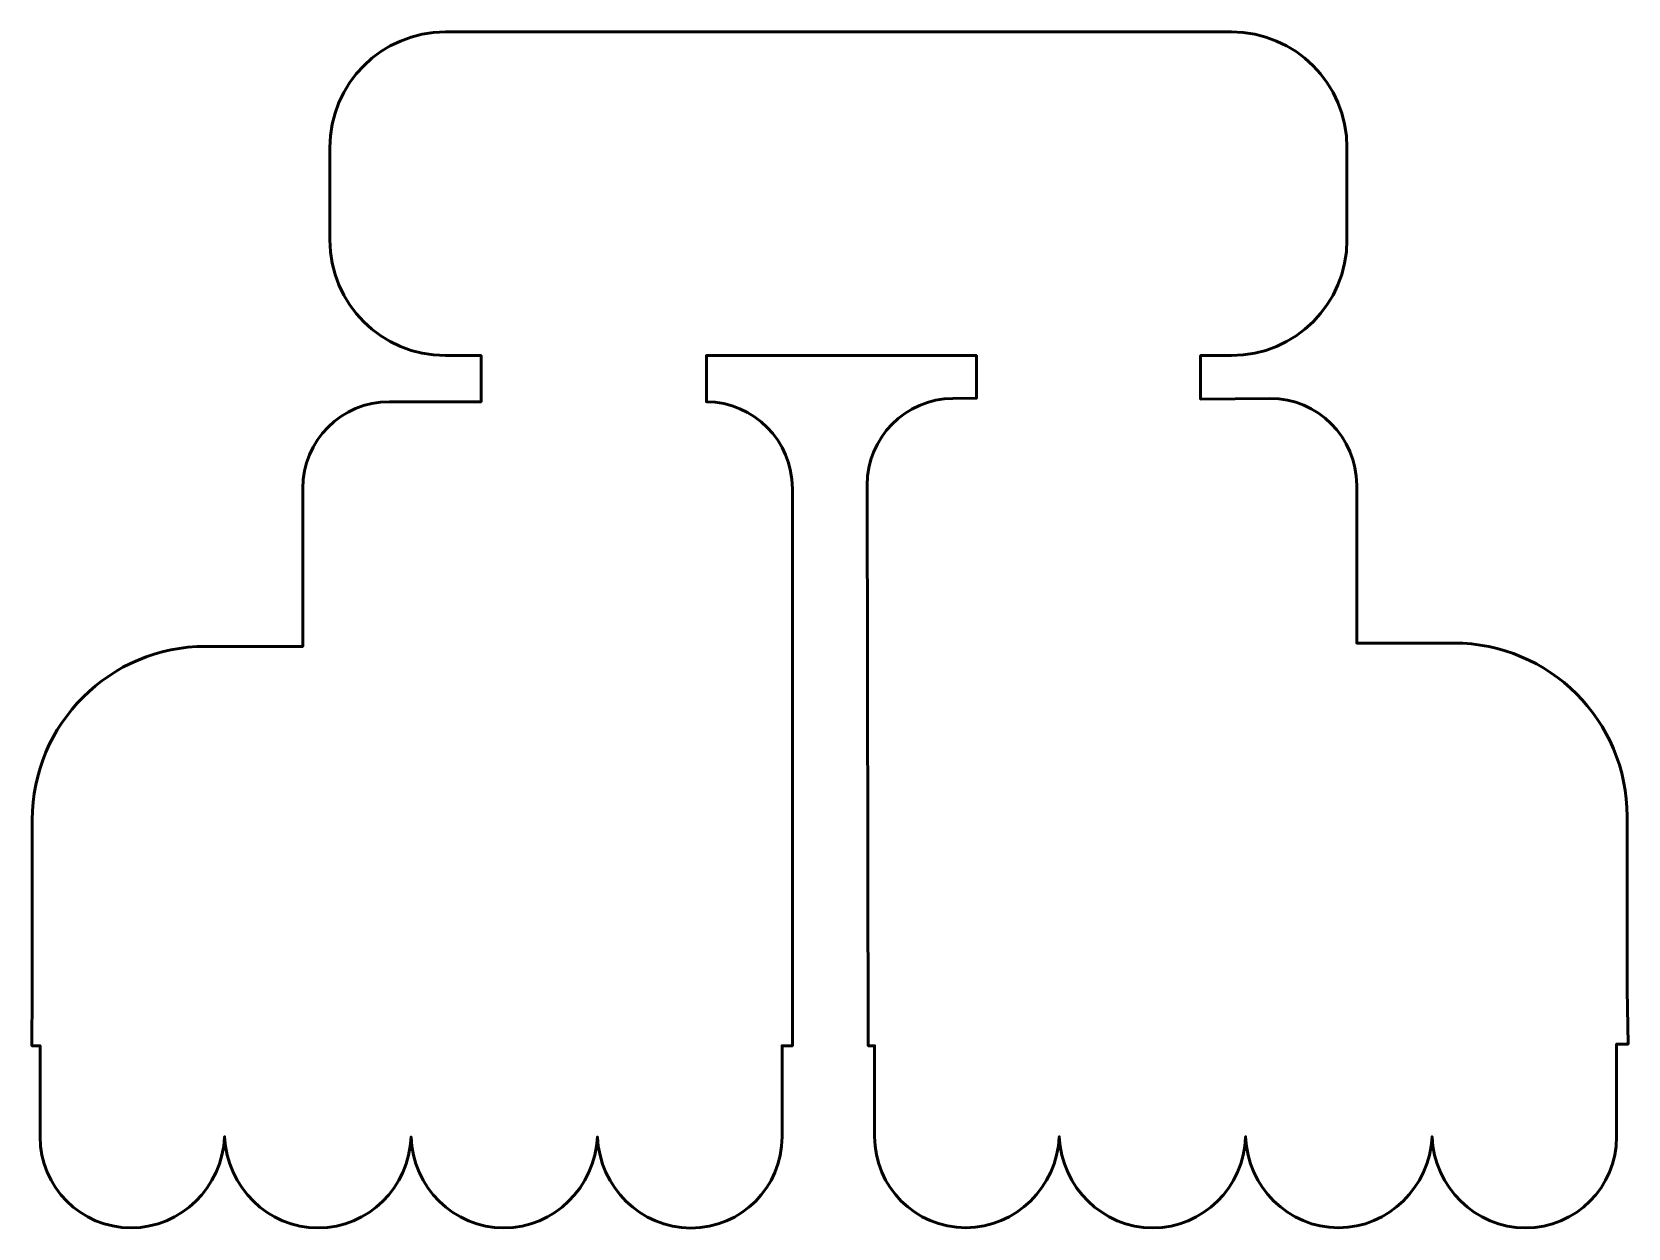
# Model space of a CAD drawing. Header units: centimetres. Extents: x -13.49 to -6.58, y -14.47 to -9.3.
import ezdxf

# ---------------------------------------------------------------- set-up
doc = ezdxf.new("R2010")
doc.units = ezdxf.units.CM
doc.header["$MEASUREMENT"] = 0
doc.layers.add('Layer 1', color=7, linetype='Continuous')

msp = doc.modelspace()

# ---------------------------------------------------------------- linework, layer by layer
at = {"layer": 'Layer 1', "lineweight": 53}
msp.add_open_spline([(-8.29998, -10.69996), (-8.29998, -10.69996), (-8.43341, -10.69996), (-8.43341, -10.69996), (-8.43341, -10.69996), (-8.43341, -10.69996), (-8.43341, -10.88816), (-8.43341, -10.88816), (-8.43341, -10.88816), (-8.43341, -10.88816), (-8.13312, -10.88533), (-8.13312, -10.88533), (-8.13312, -10.88533), (-7.92595, -10.88533), (-7.75795, -11.05333), (-7.75795, -11.26051), (-7.75795, -11.26051), (-7.75795, -11.26051), (-7.75795, -11.94367), (-7.75795, -11.94367), (-7.75795, -11.94367), (-7.75795, -11.94367), (-7.33805, -11.94367), (-7.33805, -11.94367), (-7.33805, -11.94367), (-6.92397, -11.94367), (-6.58794, -12.27967), (-6.58794, -12.69375), (-6.58794, -12.69375), (-6.58794, -12.69375), (-6.58794, -13.44383), (-6.58794, -13.44383), (-6.58794, -13.44383), (-6.58794, -13.44383), (-6.5841, -13.67826), (-6.5841, -13.67826), (-6.5841, -13.67826), (-6.5841, -13.67826), (-6.63365, -13.67837), (-6.63365, -13.67837), (-6.63365, -13.67837), (-6.63365, -13.67837), (-6.63366, -14.07985), (-6.63366, -14.07985), (-6.63366, -14.07985), (-6.63366, -14.29745), (-6.81005, -14.4739), (-7.02768, -14.4739), (-7.02768, -14.4739), (-7.24532, -14.4739), (-7.42174, -14.29745), (-7.43223, -14.07948), (-7.43223, -14.07948), (-7.44273, -14.29675), (-7.61915, -14.47318), (-7.83678, -14.47318), (-7.83678, -14.47318), (-8.0544, -14.47318), (-8.23082, -14.29675), (-8.23852, -14.0793), (-8.23852, -14.0793), (-8.24622, -14.29711), (-8.42264, -14.47354), (-8.64027, -14.47354), (-8.64027, -14.47354), (-8.85789, -14.47354), (-9.03431, -14.29711), (-9.0448, -14.07912), (-9.0448, -14.07912), (-9.05529, -14.29639), (-9.23172, -14.47282), (-9.44934, -14.47282), (-9.44934, -14.47282), (-9.66698, -14.47282), (-9.84341, -14.29639), (-9.84341, -14.07876), (-9.84341, -14.07876), (-9.84341, -14.07876), (-9.8434, -13.68551), (-9.8434, -13.68551), (-9.8434, -13.68551), (-9.8434, -13.68551), (-9.87093, -13.68557), (-9.87093, -13.68557), (-9.87093, -13.68557), (-9.87093, -13.68557), (-9.87619, -11.26051), (-9.87619, -11.26051), (-9.87619, -11.26051), (-9.87619, -11.05465), (-9.71031, -10.88745), (-9.50472, -10.88533), (-9.50472, -10.88533), (-9.50472, -10.88533), (-9.40284, -10.88451), (-9.40284, -10.88451), (-9.40284, -10.88451), (-9.40284, -10.88451), (-9.40284, -10.69996), (-9.40284, -10.69996), (-9.40284, -10.69996), (-9.40284, -10.69996), (-10.57068, -10.69996), (-10.57068, -10.69996), (-10.57068, -10.69996), (-10.57068, -10.69996), (-10.57068, -10.89975), (-10.57068, -10.89975), (-10.57068, -10.89975), (-10.3651, -10.90187), (-10.1992, -11.06907), (-10.1992, -11.27492), (-10.1992, -11.27492), (-10.1992, -11.27492), (-10.19925, -13.45826), (-10.19925, -13.45826), (-10.19925, -13.45826), (-10.19925, -13.45826), (-10.19929, -13.68547), (-10.19929, -13.68547), (-10.19929, -13.68547), (-10.19929, -13.68547), (-10.24395, -13.68547), (-10.24395, -13.68547), (-10.24395, -13.68547), (-10.24395, -13.68547), (-10.24396, -14.08039), (-10.24396, -14.08039), (-10.24396, -14.08039), (-10.24396, -14.29799), (-10.42035, -14.47444), (-10.63798, -14.47444), (-10.63798, -14.47444), (-10.85562, -14.47444), (-11.03204, -14.29799), (-11.04253, -14.08002), (-11.04253, -14.08002), (-11.05303, -14.29729), (-11.22945, -14.47372), (-11.44708, -14.47372), (-11.44708, -14.47372), (-11.6647, -14.47372), (-11.84112, -14.29729), (-11.84882, -14.07984), (-11.84882, -14.07984), (-11.85652, -14.29765), (-12.03294, -14.47408), (-12.25057, -14.47408), (-12.25057, -14.47408), (-12.46819, -14.47408), (-12.64461, -14.29765), (-12.6551, -14.07966), (-12.6551, -14.07966), (-12.66559, -14.29693), (-12.84202, -14.47336), (-13.05964, -14.47336), (-13.05964, -14.47336), (-13.27728, -14.47336), (-13.45371, -14.29693), (-13.45371, -14.0793), (-13.45371, -14.0793), (-13.45371, -14.0793), (-13.4537, -13.68546), (-13.4537, -13.68546), (-13.4537, -13.68546), (-13.4537, -13.68546), (-13.4887, -13.68546), (-13.4887, -13.68546), (-13.4887, -13.68546), (-13.4887, -13.68546), (-13.48745, -13.45825), (-13.48745, -13.45825), (-13.48745, -13.45825), (-13.48745, -13.45825), (-13.48744, -12.70816), (-13.48744, -12.70816), (-13.48744, -12.70816), (-13.48744, -12.29409), (-13.15142, -11.95808), (-12.73735, -11.95808), (-12.73735, -11.95808), (-12.73735, -11.95808), (-12.31745, -11.95808), (-12.31745, -11.95808), (-12.31745, -11.95808), (-12.31745, -11.95808), (-12.31745, -11.27492), (-12.31745, -11.27492), (-12.31745, -11.27492), (-12.31745, -11.06775), (-12.14945, -10.89975), (-11.94228, -10.89975), (-11.94228, -10.89975), (-11.94228, -10.89975), (-11.54568, -10.89973), (-11.54568, -10.89973), (-11.54568, -10.89973), (-11.54568, -10.89973), (-11.54568, -10.69996), (-11.54568, -10.69996), (-11.54568, -10.69996), (-11.54568, -10.69996), (-11.69998, -10.69996), (-11.69998, -10.69996), (-11.69998, -10.69996), (-11.97612, -10.69996), (-12.19998, -10.4761), (-12.19998, -10.19996), (-12.19998, -10.19996), (-12.19998, -10.19996), (-12.19998, -9.79996), (-12.19998, -9.79996), (-12.19998, -9.79996), (-12.19998, -9.52382), (-11.97612, -9.29996), (-11.69998, -9.29996), (-11.69998, -9.29996), (-11.69998, -9.29996), (-8.29998, -9.29996), (-8.29998, -9.29996), (-8.29998, -9.29996), (-8.02384, -9.29996), (-7.79998, -9.52382), (-7.79998, -9.79996), (-7.79998, -9.79996), (-7.79998, -9.79996), (-7.79998, -10.19996), (-7.79998, -10.19996), (-7.79998, -10.19996), (-7.79998, -10.4761), (-8.02384, -10.69996), (-8.29998, -10.69996)], degree=3, knots=[0, 0, 0, 0, 0.0169492, 0.0169492, 0.0169492, 0.0169492, 0.0338983, 0.0338983, 0.0338983, 0.0338983, 0.0508475, 0.0508475, 0.0508475, 0.0508475, 0.0677966, 0.0677966, 0.0677966, 0.0677966, 0.0847458, 0.0847458, 0.0847458, 0.0847458, 0.1016949, 0.1016949, 0.1016949, 0.1016949, 0.1186441, 0.1186441, 0.1186441, 0.1186441, 0.1355932, 0.1355932, 0.1355932, 0.1355932, 0.1525424, 0.1525424, 0.1525424, 0.1525424, 0.1694915, 0.1694915, 0.1694915, 0.1694915, 0.1864407, 0.1864407, 0.1864407, 0.1864407, 0.2033898, 0.2033898, 0.2033898, 0.2033898, 0.220339, 0.220339, 0.220339, 0.220339, 0.2372881, 0.2372881, 0.2372881, 0.2372881, 0.2542373, 0.2542373, 0.2542373, 0.2542373, 0.2711864, 0.2711864, 0.2711864, 0.2711864, 0.2881356, 0.2881356, 0.2881356, 0.2881356, 0.3050847, 0.3050847, 0.3050847, 0.3050847, 0.3220339, 0.3220339, 0.3220339, 0.3220339, 0.3389831, 0.3389831, 0.3389831, 0.3389831, 0.3559322, 0.3559322, 0.3559322, 0.3559322, 0.3728814, 0.3728814, 0.3728814, 0.3728814, 0.3898305, 0.3898305, 0.3898305, 0.3898305, 0.4067797, 0.4067797, 0.4067797, 0.4067797, 0.4237288, 0.4237288, 0.4237288, 0.4237288, 0.440678, 0.440678, 0.440678, 0.440678, 0.4576271, 0.4576271, 0.4576271, 0.4576271, 0.4745763, 0.4745763, 0.4745763, 0.4745763, 0.4915254, 0.4915254, 0.4915254, 0.4915254, 0.5084746, 0.5084746, 0.5084746, 0.5084746, 0.5254237, 0.5254237, 0.5254237, 0.5254237, 0.5423729, 0.5423729, 0.5423729, 0.5423729, 0.559322, 0.559322, 0.559322, 0.559322, 0.5762712, 0.5762712, 0.5762712, 0.5762712, 0.5932203, 0.5932203, 0.5932203, 0.5932203, 0.6101695, 0.6101695, 0.6101695, 0.6101695, 0.6271186, 0.6271186, 0.6271186, 0.6271186, 0.6440678, 0.6440678, 0.6440678, 0.6440678, 0.6610169, 0.6610169, 0.6610169, 0.6610169, 0.6779661, 0.6779661, 0.6779661, 0.6779661, 0.6949153, 0.6949153, 0.6949153, 0.6949153, 0.7118644, 0.7118644, 0.7118644, 0.7118644, 0.7288136, 0.7288136, 0.7288136, 0.7288136, 0.7457627, 0.7457627, 0.7457627, 0.7457627, 0.7627119, 0.7627119, 0.7627119, 0.7627119, 0.779661, 0.779661, 0.779661, 0.779661, 0.7966102, 0.7966102, 0.7966102, 0.7966102, 0.8135593, 0.8135593, 0.8135593, 0.8135593, 0.8305085, 0.8305085, 0.8305085, 0.8305085, 0.8474576, 0.8474576, 0.8474576, 0.8474576, 0.8644068, 0.8644068, 0.8644068, 0.8644068, 0.8813559, 0.8813559, 0.8813559, 0.8813559, 0.8983051, 0.8983051, 0.8983051, 0.8983051, 0.9152542, 0.9152542, 0.9152542, 0.9152542, 0.9322034, 0.9322034, 0.9322034, 0.9322034, 0.9491525, 0.9491525, 0.9491525, 0.9491525, 0.9661017, 0.9661017, 0.9661017, 0.9661017, 1, 1, 1, 1], dxfattribs=at)

doc.saveas('drawing.dxf')
